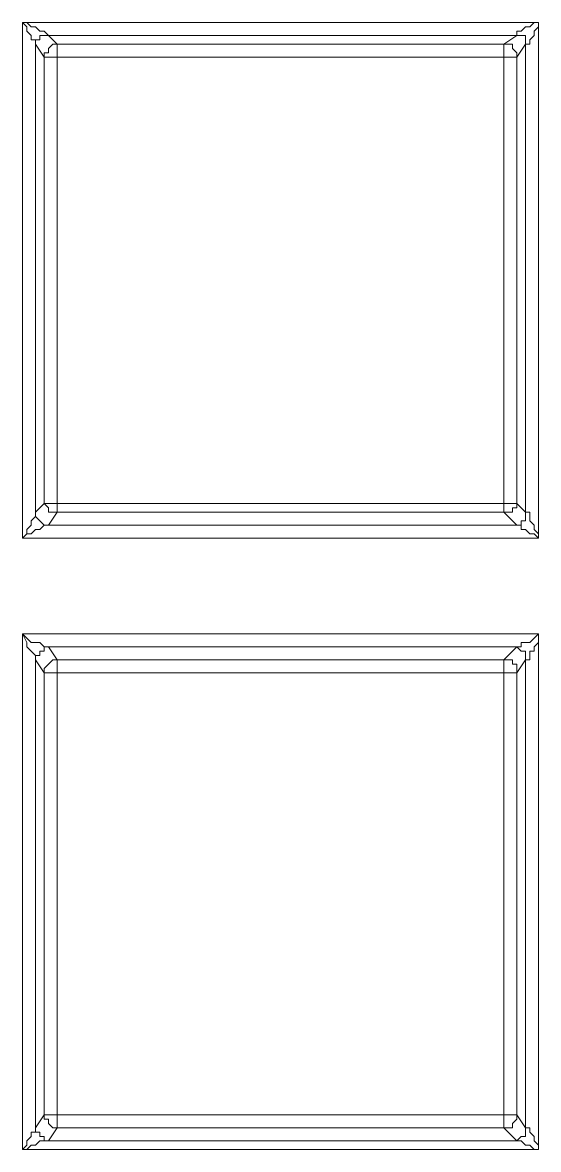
# Model space of a CAD drawing. Header units: centimetres. Extents: x -12.2 to 12.2, y -6.1 to 6.1.
# Drawn here: x -4.971 to -4.551, y -2.718 to -1.801 of the extents above; entities that cross this region are included whole.
import ezdxf

# ---------------------------------------------------------------- set-up
doc = ezdxf.new("R2010")
doc.units = ezdxf.units.CM
doc.header["$MEASUREMENT"] = 0
doc.layers.add('Camada 1', color=7, linetype='Continuous')

msp = doc.modelspace()

# ---------------------------------------------------------------- linework, layer by layer
at = {"layer": 'Camada 1', "lineweight": 9}
for points in [[(-4.97129, -1.80101), (-4.97129, -1.80101), (-4.55148, -1.80101), (-4.55148, -1.80101)], [(-4.97129, -2.22081), (-4.97129, -2.22081), (-4.97129, -1.80101), (-4.97129, -1.80101)], [(-4.55148, -1.80101), (-4.55148, -1.80101), (-4.55148, -2.22081), (-4.55148, -2.22081)], [(-4.56912, -1.81159), (-4.56912, -1.81159), (-4.95012, -1.81159), (-4.95012, -1.81159)], [(-4.95012, -1.81159), (-4.95012, -1.81159), (-4.94306, -1.81864), (-4.94306, -1.81864)], [(-4.5797, -1.81864), (-4.5797, -1.81864), (-4.56912, -1.81159), (-4.56912, -1.81159)], [(-4.9607, -1.81864), (-4.9607, -1.81864), (-4.9607, -2.19965), (-4.9607, -2.19965)], [(-4.95365, -1.82923), (-4.95365, -1.82923), (-4.9607, -1.81864), (-4.9607, -1.81864)], [(-4.94306, -1.81864), (-4.94306, -1.81864), (-4.5797, -1.81864), (-4.5797, -1.81864)], [(-4.56206, -1.81864), (-4.56206, -1.81864), (-4.56912, -1.82923), (-4.56912, -1.82923)], [(-4.56206, -2.19965), (-4.56206, -2.19965), (-4.56206, -1.81864), (-4.56206, -1.81864)], [(-4.95365, -2.19259), (-4.95365, -2.19259), (-4.95365, -1.82923), (-4.95365, -1.82923)], [(-4.5797, -1.82923), (-4.5797, -1.82923), (-4.94306, -1.82923), (-4.94306, -1.82923)], [(-4.94306, -1.82923), (-4.94306, -1.82923), (-4.94306, -2.19259), (-4.94306, -2.19259)], [(-4.5797, -2.19259), (-4.5797, -2.19259), (-4.5797, -1.82923), (-4.5797, -1.82923)], [(-4.56912, -1.82923), (-4.56912, -1.82923), (-4.56912, -2.19259), (-4.56912, -2.19259)], [(-4.9607, -2.19965), (-4.9607, -2.19965), (-4.95365, -2.19259), (-4.95365, -2.19259)], [(-4.94306, -2.19965), (-4.94306, -2.19965), (-4.95012, -2.21023), (-4.95012, -2.21023)], [(-4.94306, -2.19259), (-4.94306, -2.19259), (-4.5797, -2.19259), (-4.5797, -2.19259)], [(-4.5797, -2.19965), (-4.5797, -2.19965), (-4.94306, -2.19965), (-4.94306, -2.19965)], [(-4.56912, -2.21023), (-4.56912, -2.21023), (-4.5797, -2.19965), (-4.5797, -2.19965)], [(-4.56912, -2.19259), (-4.56912, -2.19259), (-4.56206, -2.19965), (-4.56206, -2.19965)], [(-4.95012, -2.21023), (-4.95012, -2.21023), (-4.56912, -2.21023), (-4.56912, -2.21023)], [(-4.55148, -2.22081), (-4.55148, -2.22081), (-4.97129, -2.22081), (-4.97129, -2.22081)], [(-4.97129, -2.29842), (-4.97129, -2.29842), (-4.55148, -2.29842), (-4.55148, -2.29842)], [(-4.97129, -2.71823), (-4.97129, -2.71823), (-4.97129, -2.29842), (-4.97129, -2.29842)], [(-4.55148, -2.29842), (-4.55148, -2.29842), (-4.55148, -2.71823), (-4.55148, -2.71823)], [(-4.56912, -2.30901), (-4.56912, -2.30901), (-4.95012, -2.30901), (-4.95012, -2.30901)], [(-4.95012, -2.30901), (-4.95012, -2.30901), (-4.94306, -2.31959), (-4.94306, -2.31959)], [(-4.5797, -2.31959), (-4.5797, -2.31959), (-4.56912, -2.30901), (-4.56912, -2.30901)], [(-4.9607, -2.31959), (-4.9607, -2.31959), (-4.9607, -2.70059), (-4.9607, -2.70059)], [(-4.95365, -2.33017), (-4.95365, -2.33017), (-4.9607, -2.31959), (-4.9607, -2.31959)], [(-4.94306, -2.31959), (-4.94306, -2.31959), (-4.5797, -2.31959), (-4.5797, -2.31959)], [(-4.56206, -2.31959), (-4.56206, -2.31959), (-4.56912, -2.33017), (-4.56912, -2.33017)], [(-4.56206, -2.70059), (-4.56206, -2.70059), (-4.56206, -2.31959), (-4.56206, -2.31959)], [(-4.95365, -2.69001), (-4.95365, -2.69001), (-4.95365, -2.33017), (-4.95365, -2.33017)], [(-4.94306, -2.33017), (-4.94306, -2.33017), (-4.94306, -2.69001), (-4.94306, -2.69001)], [(-4.5797, -2.33017), (-4.5797, -2.33017), (-4.94306, -2.33017), (-4.94306, -2.33017)], [(-4.5797, -2.69001), (-4.5797, -2.69001), (-4.5797, -2.33017), (-4.5797, -2.33017)], [(-4.56912, -2.33017), (-4.56912, -2.33017), (-4.56912, -2.69001), (-4.56912, -2.69001)], [(-4.9607, -2.70059), (-4.9607, -2.70059), (-4.95365, -2.69001), (-4.95365, -2.69001)], [(-4.94306, -2.69001), (-4.94306, -2.69001), (-4.5797, -2.69001), (-4.5797, -2.69001)], [(-4.56912, -2.69001), (-4.56912, -2.69001), (-4.56206, -2.70059), (-4.56206, -2.70059)], [(-4.94306, -2.70059), (-4.94306, -2.70059), (-4.95012, -2.71117), (-4.95012, -2.71117)], [(-4.5797, -2.70059), (-4.5797, -2.70059), (-4.94306, -2.70059), (-4.94306, -2.70059)], [(-4.56912, -2.71117), (-4.56912, -2.71117), (-4.5797, -2.70059), (-4.5797, -2.70059)], [(-4.95012, -2.71117), (-4.95012, -2.71117), (-4.56912, -2.71117), (-4.56912, -2.71117)], [(-4.55148, -2.71823), (-4.55148, -2.71823), (-4.97129, -2.71823), (-4.97129, -2.71823)]]:
    msp.add_open_spline(points, degree=3, dxfattribs=at)
for points, knots in [([(-4.9607, -1.81864), (-4.9607, -1.81864), (-4.9607, -1.81864), (-4.9607, -1.81864), (-4.9607, -1.81864), (-4.9607, -1.81512), (-4.9607, -1.81512), (-4.9607, -1.81512), (-4.96423, -1.81512), (-4.96423, -1.81512), (-4.96423, -1.81512), (-4.96423, -1.81159), (-4.96423, -1.81159), (-4.96423, -1.81159), (-4.96776, -1.80806), (-4.96776, -1.80806), (-4.96776, -1.80806), (-4.96776, -1.80453), (-4.96776, -1.80453), (-4.96776, -1.80453), (-4.97129, -1.80101), (-4.97129, -1.80101)], [0, 0, 0, 0, 0.142857, 0.142857, 0.142857, 0.285714, 0.285714, 0.285714, 0.428571, 0.428571, 0.428571, 0.571429, 0.571429, 0.571429, 0.714286, 0.714286, 0.714286, 0.857143, 0.857143, 0.857143, 1, 1, 1, 1]), ([(-4.97129, -1.80101), (-4.97129, -1.80101), (-4.96776, -1.80101), (-4.96776, -1.80101), (-4.96776, -1.80101), (-4.96423, -1.80453), (-4.96423, -1.80453), (-4.96423, -1.80453), (-4.9607, -1.80453), (-4.9607, -1.80453), (-4.9607, -1.80453), (-4.95717, -1.80806), (-4.95717, -1.80806), (-4.95717, -1.80806), (-4.95365, -1.80806), (-4.95365, -1.80806), (-4.95365, -1.80806), (-4.95012, -1.81159), (-4.95012, -1.81159)], [0, 0, 0, 0, 0.166667, 0.166667, 0.166667, 0.333333, 0.333333, 0.333333, 0.5, 0.5, 0.5, 0.666667, 0.666667, 0.666667, 0.833333, 0.833333, 0.833333, 1, 1, 1, 1]), ([(-4.56912, -1.81159), (-4.56912, -1.81159), (-4.56912, -1.81159), (-4.56912, -1.81159), (-4.56912, -1.81159), (-4.56912, -1.80806), (-4.56912, -1.80806), (-4.56912, -1.80806), (-4.56559, -1.80806), (-4.56559, -1.80806), (-4.56559, -1.80806), (-4.56206, -1.80453), (-4.56206, -1.80453), (-4.56206, -1.80453), (-4.55854, -1.80453), (-4.55854, -1.80453), (-4.55854, -1.80453), (-4.55501, -1.80101), (-4.55501, -1.80101), (-4.55501, -1.80101), (-4.55148, -1.80101), (-4.55148, -1.80101)], [0, 0, 0, 0, 0.142857, 0.142857, 0.142857, 0.285714, 0.285714, 0.285714, 0.428571, 0.428571, 0.428571, 0.571429, 0.571429, 0.571429, 0.714286, 0.714286, 0.714286, 0.857143, 0.857143, 0.857143, 1, 1, 1, 1]), ([(-4.55148, -1.80101), (-4.55148, -1.80101), (-4.55148, -1.80453), (-4.55148, -1.80453), (-4.55148, -1.80453), (-4.55501, -1.80806), (-4.55501, -1.80806), (-4.55501, -1.80806), (-4.55501, -1.81159), (-4.55501, -1.81159), (-4.55501, -1.81159), (-4.55854, -1.81512), (-4.55854, -1.81512), (-4.55854, -1.81512), (-4.55854, -1.81864), (-4.55854, -1.81864), (-4.55854, -1.81864), (-4.56206, -1.81864), (-4.56206, -1.81864)], [0, 0, 0, 0, 0.166667, 0.166667, 0.166667, 0.333333, 0.333333, 0.333333, 0.5, 0.5, 0.5, 0.666667, 0.666667, 0.666667, 0.833333, 0.833333, 0.833333, 1, 1, 1, 1]), ([(-4.95012, -1.81159), (-4.95012, -1.81159), (-4.95365, -1.81159), (-4.95365, -1.81159), (-4.95365, -1.81159), (-4.95717, -1.81159), (-4.95717, -1.81159), (-4.95717, -1.81159), (-4.95717, -1.81512), (-4.95717, -1.81512), (-4.95717, -1.81512), (-4.9607, -1.81512), (-4.9607, -1.81512), (-4.9607, -1.81512), (-4.9607, -1.81864), (-4.9607, -1.81864)], [0, 0, 0, 0, 0.2, 0.2, 0.2, 0.4, 0.4, 0.4, 0.6, 0.6, 0.6, 0.8, 0.8, 0.8, 1, 1, 1, 1]), ([(-4.56206, -1.81864), (-4.56206, -1.81864), (-4.56206, -1.81864), (-4.56206, -1.81864), (-4.56206, -1.81864), (-4.56206, -1.81512), (-4.56206, -1.81512), (-4.56206, -1.81512), (-4.56206, -1.81159), (-4.56206, -1.81159), (-4.56206, -1.81159), (-4.56559, -1.81159), (-4.56559, -1.81159), (-4.56559, -1.81159), (-4.56912, -1.81159), (-4.56912, -1.81159)], [0, 0, 0, 0, 0.2, 0.2, 0.2, 0.4, 0.4, 0.4, 0.6, 0.6, 0.6, 0.8, 0.8, 0.8, 1, 1, 1, 1]), ([(-4.94306, -1.81864), (-4.94306, -1.81864), (-4.94306, -1.81864), (-4.94306, -1.81864), (-4.94306, -1.81864), (-4.94659, -1.81864), (-4.94659, -1.81864), (-4.94659, -1.81864), (-4.95012, -1.82217), (-4.95012, -1.82217), (-4.95012, -1.82217), (-4.95012, -1.8257), (-4.95012, -1.8257), (-4.95012, -1.8257), (-4.95365, -1.8257), (-4.95365, -1.8257), (-4.95365, -1.8257), (-4.95365, -1.82923), (-4.95365, -1.82923)], [0, 0, 0, 0, 0.166667, 0.166667, 0.166667, 0.333333, 0.333333, 0.333333, 0.5, 0.5, 0.5, 0.666667, 0.666667, 0.666667, 0.833333, 0.833333, 0.833333, 1, 1, 1, 1]), ([(-4.94306, -1.81864), (-4.94306, -1.81864), (-4.94306, -1.81864), (-4.94306, -1.81864), (-4.94306, -1.81864), (-4.94306, -1.82217), (-4.94306, -1.82217), (-4.94306, -1.82217), (-4.94306, -1.8257), (-4.94306, -1.8257), (-4.94306, -1.8257), (-4.94306, -1.82923), (-4.94306, -1.82923)], [0, 0, 0, 0, 0.25, 0.25, 0.25, 0.5, 0.5, 0.5, 0.75, 0.75, 0.75, 1, 1, 1, 1]), ([(-4.56912, -1.82923), (-4.56912, -1.82923), (-4.56912, -1.8257), (-4.56912, -1.8257), (-4.56912, -1.8257), (-4.57265, -1.82217), (-4.57265, -1.82217), (-4.57265, -1.82217), (-4.57265, -1.81864), (-4.57265, -1.81864), (-4.57265, -1.81864), (-4.57617, -1.81864), (-4.57617, -1.81864), (-4.57617, -1.81864), (-4.5797, -1.81864), (-4.5797, -1.81864)], [0, 0, 0, 0, 0.2, 0.2, 0.2, 0.4, 0.4, 0.4, 0.6, 0.6, 0.6, 0.8, 0.8, 0.8, 1, 1, 1, 1]), ([(-4.5797, -1.81864), (-4.5797, -1.81864), (-4.5797, -1.81864), (-4.5797, -1.81864), (-4.5797, -1.81864), (-4.5797, -1.82217), (-4.5797, -1.82217), (-4.5797, -1.82217), (-4.5797, -1.8257), (-4.5797, -1.8257), (-4.5797, -1.8257), (-4.5797, -1.82923), (-4.5797, -1.82923)], [0, 0, 0, 0, 0.25, 0.25, 0.25, 0.5, 0.5, 0.5, 0.75, 0.75, 0.75, 1, 1, 1, 1]), ([(-4.94306, -1.82923), (-4.94306, -1.82923), (-4.94306, -1.82923), (-4.94306, -1.82923), (-4.94306, -1.82923), (-4.94659, -1.82923), (-4.94659, -1.82923), (-4.94659, -1.82923), (-4.95012, -1.82923), (-4.95012, -1.82923), (-4.95012, -1.82923), (-4.95365, -1.82923), (-4.95365, -1.82923)], [0, 0, 0, 0, 0.25, 0.25, 0.25, 0.5, 0.5, 0.5, 0.75, 0.75, 0.75, 1, 1, 1, 1]), ([(-4.56912, -1.82923), (-4.56912, -1.82923), (-4.56912, -1.82923), (-4.56912, -1.82923), (-4.56912, -1.82923), (-4.57265, -1.82923), (-4.57265, -1.82923), (-4.57265, -1.82923), (-4.57617, -1.82923), (-4.57617, -1.82923), (-4.57617, -1.82923), (-4.5797, -1.82923), (-4.5797, -1.82923)], [0, 0, 0, 0, 0.25, 0.25, 0.25, 0.5, 0.5, 0.5, 0.75, 0.75, 0.75, 1, 1, 1, 1]), ([(-4.97129, -2.22081), (-4.97129, -2.22081), (-4.96776, -2.21728), (-4.96776, -2.21728), (-4.96776, -2.21728), (-4.96776, -2.21376), (-4.96776, -2.21376), (-4.96776, -2.21376), (-4.96423, -2.21023), (-4.96423, -2.21023), (-4.96423, -2.21023), (-4.96423, -2.2067), (-4.96423, -2.2067), (-4.96423, -2.2067), (-4.9607, -2.20317), (-4.9607, -2.20317), (-4.9607, -2.20317), (-4.9607, -2.19965), (-4.9607, -2.19965)], [0, 0, 0, 0, 0.166667, 0.166667, 0.166667, 0.333333, 0.333333, 0.333333, 0.5, 0.5, 0.5, 0.666667, 0.666667, 0.666667, 0.833333, 0.833333, 0.833333, 1, 1, 1, 1]), ([(-4.9607, -2.19965), (-4.9607, -2.19965), (-4.9607, -2.20317), (-4.9607, -2.20317), (-4.9607, -2.20317), (-4.95717, -2.2067), (-4.95717, -2.2067), (-4.95717, -2.2067), (-4.95365, -2.21023), (-4.95365, -2.21023), (-4.95365, -2.21023), (-4.95012, -2.21023), (-4.95012, -2.21023)], [0, 0, 0, 0, 0.25, 0.25, 0.25, 0.5, 0.5, 0.5, 0.75, 0.75, 0.75, 1, 1, 1, 1]), ([(-4.95365, -2.19259), (-4.95365, -2.19259), (-4.95365, -2.19259), (-4.95365, -2.19259), (-4.95365, -2.19259), (-4.95012, -2.19612), (-4.95012, -2.19612), (-4.95012, -2.19612), (-4.95012, -2.19965), (-4.95012, -2.19965), (-4.95012, -2.19965), (-4.94659, -2.19965), (-4.94659, -2.19965), (-4.94659, -2.19965), (-4.94306, -2.19965), (-4.94306, -2.19965)], [0, 0, 0, 0, 0.2, 0.2, 0.2, 0.4, 0.4, 0.4, 0.6, 0.6, 0.6, 0.8, 0.8, 0.8, 1, 1, 1, 1]), ([(-4.94306, -2.19259), (-4.94306, -2.19259), (-4.94306, -2.19259), (-4.94306, -2.19259), (-4.94306, -2.19259), (-4.94659, -2.19259), (-4.94659, -2.19259), (-4.94659, -2.19259), (-4.95012, -2.19259), (-4.95012, -2.19259), (-4.95012, -2.19259), (-4.95365, -2.19259), (-4.95365, -2.19259)], [0, 0, 0, 0, 0.25, 0.25, 0.25, 0.5, 0.5, 0.5, 0.75, 0.75, 0.75, 1, 1, 1, 1]), ([(-4.94306, -2.19259), (-4.94306, -2.19259), (-4.94306, -2.19259), (-4.94306, -2.19259), (-4.94306, -2.19259), (-4.94306, -2.19612), (-4.94306, -2.19612), (-4.94306, -2.19612), (-4.94306, -2.19965), (-4.94306, -2.19965)], [0, 0, 0, 0, 0.333333, 0.333333, 0.333333, 0.666667, 0.666667, 0.666667, 1, 1, 1, 1]), ([(-4.56912, -2.19259), (-4.56912, -2.19259), (-4.56912, -2.19259), (-4.56912, -2.19259), (-4.56912, -2.19259), (-4.56912, -2.19612), (-4.56912, -2.19612), (-4.56912, -2.19612), (-4.57265, -2.19612), (-4.57265, -2.19612), (-4.57265, -2.19612), (-4.57265, -2.19965), (-4.57265, -2.19965), (-4.57265, -2.19965), (-4.57617, -2.19965), (-4.57617, -2.19965), (-4.57617, -2.19965), (-4.5797, -2.19965), (-4.5797, -2.19965)], [0, 0, 0, 0, 0.166667, 0.166667, 0.166667, 0.333333, 0.333333, 0.333333, 0.5, 0.5, 0.5, 0.666667, 0.666667, 0.666667, 0.833333, 0.833333, 0.833333, 1, 1, 1, 1]), ([(-4.5797, -2.19259), (-4.5797, -2.19259), (-4.5797, -2.19259), (-4.5797, -2.19259), (-4.5797, -2.19259), (-4.5797, -2.19612), (-4.5797, -2.19612), (-4.5797, -2.19612), (-4.5797, -2.19965), (-4.5797, -2.19965)], [0, 0, 0, 0, 0.333333, 0.333333, 0.333333, 0.666667, 0.666667, 0.666667, 1, 1, 1, 1]), ([(-4.56912, -2.19259), (-4.56912, -2.19259), (-4.56912, -2.19259), (-4.56912, -2.19259), (-4.56912, -2.19259), (-4.57265, -2.19259), (-4.57265, -2.19259), (-4.57265, -2.19259), (-4.57617, -2.19259), (-4.57617, -2.19259), (-4.57617, -2.19259), (-4.5797, -2.19259), (-4.5797, -2.19259)], [0, 0, 0, 0, 0.25, 0.25, 0.25, 0.5, 0.5, 0.5, 0.75, 0.75, 0.75, 1, 1, 1, 1]), ([(-4.56206, -2.19965), (-4.56206, -2.19965), (-4.56206, -2.20317), (-4.56206, -2.20317), (-4.56206, -2.20317), (-4.56206, -2.2067), (-4.56206, -2.2067), (-4.56206, -2.2067), (-4.56559, -2.2067), (-4.56559, -2.2067), (-4.56559, -2.2067), (-4.56559, -2.21023), (-4.56559, -2.21023), (-4.56559, -2.21023), (-4.56912, -2.21023), (-4.56912, -2.21023)], [0, 0, 0, 0, 0.2, 0.2, 0.2, 0.4, 0.4, 0.4, 0.6, 0.6, 0.6, 0.8, 0.8, 0.8, 1, 1, 1, 1]), ([(-4.56206, -2.19965), (-4.56206, -2.19965), (-4.56206, -2.19965), (-4.56206, -2.19965), (-4.56206, -2.19965), (-4.55854, -2.19965), (-4.55854, -2.19965), (-4.55854, -2.19965), (-4.55854, -2.20317), (-4.55854, -2.20317), (-4.55854, -2.20317), (-4.55854, -2.2067), (-4.55854, -2.2067), (-4.55854, -2.2067), (-4.55501, -2.21023), (-4.55501, -2.21023), (-4.55501, -2.21023), (-4.55501, -2.21376), (-4.55501, -2.21376), (-4.55501, -2.21376), (-4.55148, -2.21728), (-4.55148, -2.21728), (-4.55148, -2.21728), (-4.55148, -2.22081), (-4.55148, -2.22081)], [0, 0, 0, 0, 0.125, 0.125, 0.125, 0.25, 0.25, 0.25, 0.375, 0.375, 0.375, 0.5, 0.5, 0.5, 0.625, 0.625, 0.625, 0.75, 0.75, 0.75, 0.875, 0.875, 0.875, 1, 1, 1, 1]), ([(-4.95012, -2.21023), (-4.95012, -2.21023), (-4.95012, -2.21023), (-4.95012, -2.21023), (-4.95012, -2.21023), (-4.95365, -2.21023), (-4.95365, -2.21023), (-4.95365, -2.21023), (-4.95717, -2.21376), (-4.95717, -2.21376), (-4.95717, -2.21376), (-4.9607, -2.21376), (-4.9607, -2.21376), (-4.9607, -2.21376), (-4.96423, -2.21728), (-4.96423, -2.21728), (-4.96423, -2.21728), (-4.96776, -2.21728), (-4.96776, -2.21728), (-4.96776, -2.21728), (-4.97129, -2.22081), (-4.97129, -2.22081)], [0, 0, 0, 0, 0.142857, 0.142857, 0.142857, 0.285714, 0.285714, 0.285714, 0.428571, 0.428571, 0.428571, 0.571429, 0.571429, 0.571429, 0.714286, 0.714286, 0.714286, 0.857143, 0.857143, 0.857143, 1, 1, 1, 1]), ([(-4.55148, -2.22081), (-4.55148, -2.22081), (-4.55501, -2.21728), (-4.55501, -2.21728), (-4.55501, -2.21728), (-4.55854, -2.21728), (-4.55854, -2.21728), (-4.55854, -2.21728), (-4.56206, -2.21376), (-4.56206, -2.21376), (-4.56206, -2.21376), (-4.56559, -2.21376), (-4.56559, -2.21376), (-4.56559, -2.21376), (-4.56559, -2.21023), (-4.56559, -2.21023), (-4.56559, -2.21023), (-4.56912, -2.21023), (-4.56912, -2.21023)], [0, 0, 0, 0, 0.166667, 0.166667, 0.166667, 0.333333, 0.333333, 0.333333, 0.5, 0.5, 0.5, 0.666667, 0.666667, 0.666667, 0.833333, 0.833333, 0.833333, 1, 1, 1, 1]), ([(-4.97129, -2.29842), (-4.97129, -2.29842), (-4.96776, -2.30195), (-4.96776, -2.30195), (-4.96776, -2.30195), (-4.96423, -2.30548), (-4.96423, -2.30548), (-4.96423, -2.30548), (-4.9607, -2.30548), (-4.9607, -2.30548), (-4.9607, -2.30548), (-4.95717, -2.30548), (-4.95717, -2.30548), (-4.95717, -2.30548), (-4.95365, -2.30901), (-4.95365, -2.30901), (-4.95365, -2.30901), (-4.95012, -2.30901), (-4.95012, -2.30901)], [0, 0, 0, 0, 0.166667, 0.166667, 0.166667, 0.333333, 0.333333, 0.333333, 0.5, 0.5, 0.5, 0.666667, 0.666667, 0.666667, 0.833333, 0.833333, 0.833333, 1, 1, 1, 1]), ([(-4.9607, -2.31959), (-4.9607, -2.31959), (-4.9607, -2.31959), (-4.9607, -2.31959), (-4.9607, -2.31959), (-4.9607, -2.31606), (-4.9607, -2.31606), (-4.9607, -2.31606), (-4.96423, -2.31253), (-4.96423, -2.31253), (-4.96423, -2.31253), (-4.96776, -2.30901), (-4.96776, -2.30901), (-4.96776, -2.30901), (-4.96776, -2.30548), (-4.96776, -2.30548), (-4.96776, -2.30548), (-4.97129, -2.29842), (-4.97129, -2.29842)], [0, 0, 0, 0, 0.166667, 0.166667, 0.166667, 0.333333, 0.333333, 0.333333, 0.5, 0.5, 0.5, 0.666667, 0.666667, 0.666667, 0.833333, 0.833333, 0.833333, 1, 1, 1, 1]), ([(-4.56912, -2.30901), (-4.56912, -2.30901), (-4.56912, -2.30901), (-4.56912, -2.30901), (-4.56912, -2.30901), (-4.56559, -2.30901), (-4.56559, -2.30901), (-4.56559, -2.30901), (-4.56559, -2.30548), (-4.56559, -2.30548), (-4.56559, -2.30548), (-4.56206, -2.30548), (-4.56206, -2.30548), (-4.56206, -2.30548), (-4.55854, -2.30548), (-4.55854, -2.30548), (-4.55854, -2.30548), (-4.55501, -2.30195), (-4.55501, -2.30195), (-4.55501, -2.30195), (-4.55148, -2.29842), (-4.55148, -2.29842)], [0, 0, 0, 0, 0.142857, 0.142857, 0.142857, 0.285714, 0.285714, 0.285714, 0.428571, 0.428571, 0.428571, 0.571429, 0.571429, 0.571429, 0.714286, 0.714286, 0.714286, 0.857143, 0.857143, 0.857143, 1, 1, 1, 1]), ([(-4.55148, -2.29842), (-4.55148, -2.29842), (-4.55148, -2.30548), (-4.55148, -2.30548), (-4.55148, -2.30548), (-4.55501, -2.30901), (-4.55501, -2.30901), (-4.55501, -2.30901), (-4.55501, -2.31253), (-4.55501, -2.31253), (-4.55501, -2.31253), (-4.55854, -2.31253), (-4.55854, -2.31253), (-4.55854, -2.31253), (-4.55854, -2.31606), (-4.55854, -2.31606), (-4.55854, -2.31606), (-4.55854, -2.31959), (-4.55854, -2.31959), (-4.55854, -2.31959), (-4.56206, -2.31959), (-4.56206, -2.31959)], [0, 0, 0, 0, 0.142857, 0.142857, 0.142857, 0.285714, 0.285714, 0.285714, 0.428571, 0.428571, 0.428571, 0.571429, 0.571429, 0.571429, 0.714286, 0.714286, 0.714286, 0.857143, 0.857143, 0.857143, 1, 1, 1, 1]), ([(-4.95012, -2.30901), (-4.95012, -2.30901), (-4.95365, -2.30901), (-4.95365, -2.30901), (-4.95365, -2.30901), (-4.95365, -2.31253), (-4.95365, -2.31253), (-4.95365, -2.31253), (-4.95717, -2.31253), (-4.95717, -2.31253), (-4.95717, -2.31253), (-4.95717, -2.31606), (-4.95717, -2.31606), (-4.95717, -2.31606), (-4.9607, -2.31606), (-4.9607, -2.31606), (-4.9607, -2.31606), (-4.9607, -2.31959), (-4.9607, -2.31959)], [0, 0, 0, 0, 0.166667, 0.166667, 0.166667, 0.333333, 0.333333, 0.333333, 0.5, 0.5, 0.5, 0.666667, 0.666667, 0.666667, 0.833333, 0.833333, 0.833333, 1, 1, 1, 1]), ([(-4.56206, -2.31959), (-4.56206, -2.31959), (-4.56206, -2.31959), (-4.56206, -2.31959), (-4.56206, -2.31959), (-4.56206, -2.31606), (-4.56206, -2.31606), (-4.56206, -2.31606), (-4.56206, -2.31253), (-4.56206, -2.31253), (-4.56206, -2.31253), (-4.56559, -2.31253), (-4.56559, -2.31253), (-4.56559, -2.31253), (-4.56912, -2.30901), (-4.56912, -2.30901)], [0, 0, 0, 0, 0.2, 0.2, 0.2, 0.4, 0.4, 0.4, 0.6, 0.6, 0.6, 0.8, 0.8, 0.8, 1, 1, 1, 1]), ([(-4.94306, -2.31959), (-4.94306, -2.31959), (-4.94306, -2.31959), (-4.94306, -2.31959), (-4.94306, -2.31959), (-4.94659, -2.31959), (-4.94659, -2.31959), (-4.94659, -2.31959), (-4.95012, -2.32312), (-4.95012, -2.32312), (-4.95012, -2.32312), (-4.95365, -2.32664), (-4.95365, -2.32664), (-4.95365, -2.32664), (-4.95365, -2.33017), (-4.95365, -2.33017)], [0, 0, 0, 0, 0.2, 0.2, 0.2, 0.4, 0.4, 0.4, 0.6, 0.6, 0.6, 0.8, 0.8, 0.8, 1, 1, 1, 1]), ([(-4.94306, -2.31959), (-4.94306, -2.31959), (-4.94306, -2.31959), (-4.94306, -2.31959), (-4.94306, -2.31959), (-4.94306, -2.32312), (-4.94306, -2.32312), (-4.94306, -2.32312), (-4.94306, -2.32664), (-4.94306, -2.32664), (-4.94306, -2.32664), (-4.94306, -2.33017), (-4.94306, -2.33017)], [0, 0, 0, 0, 0.25, 0.25, 0.25, 0.5, 0.5, 0.5, 0.75, 0.75, 0.75, 1, 1, 1, 1]), ([(-4.56912, -2.33017), (-4.56912, -2.33017), (-4.56912, -2.32664), (-4.56912, -2.32664), (-4.56912, -2.32664), (-4.56912, -2.32312), (-4.56912, -2.32312), (-4.56912, -2.32312), (-4.57265, -2.32312), (-4.57265, -2.32312), (-4.57265, -2.32312), (-4.57265, -2.31959), (-4.57265, -2.31959), (-4.57265, -2.31959), (-4.57617, -2.31959), (-4.57617, -2.31959), (-4.57617, -2.31959), (-4.5797, -2.31959), (-4.5797, -2.31959)], [0, 0, 0, 0, 0.166667, 0.166667, 0.166667, 0.333333, 0.333333, 0.333333, 0.5, 0.5, 0.5, 0.666667, 0.666667, 0.666667, 0.833333, 0.833333, 0.833333, 1, 1, 1, 1]), ([(-4.5797, -2.31959), (-4.5797, -2.31959), (-4.5797, -2.31959), (-4.5797, -2.31959), (-4.5797, -2.31959), (-4.5797, -2.32312), (-4.5797, -2.32312), (-4.5797, -2.32312), (-4.5797, -2.32664), (-4.5797, -2.32664), (-4.5797, -2.32664), (-4.5797, -2.33017), (-4.5797, -2.33017)], [0, 0, 0, 0, 0.25, 0.25, 0.25, 0.5, 0.5, 0.5, 0.75, 0.75, 0.75, 1, 1, 1, 1]), ([(-4.94306, -2.33017), (-4.94306, -2.33017), (-4.94306, -2.33017), (-4.94306, -2.33017), (-4.94306, -2.33017), (-4.94659, -2.33017), (-4.94659, -2.33017), (-4.94659, -2.33017), (-4.95012, -2.33017), (-4.95012, -2.33017), (-4.95012, -2.33017), (-4.95365, -2.33017), (-4.95365, -2.33017)], [0, 0, 0, 0, 0.25, 0.25, 0.25, 0.5, 0.5, 0.5, 0.75, 0.75, 0.75, 1, 1, 1, 1]), ([(-4.56912, -2.33017), (-4.56912, -2.33017), (-4.56912, -2.33017), (-4.56912, -2.33017), (-4.56912, -2.33017), (-4.57265, -2.33017), (-4.57265, -2.33017), (-4.57265, -2.33017), (-4.57617, -2.33017), (-4.57617, -2.33017), (-4.57617, -2.33017), (-4.5797, -2.33017), (-4.5797, -2.33017)], [0, 0, 0, 0, 0.25, 0.25, 0.25, 0.5, 0.5, 0.5, 0.75, 0.75, 0.75, 1, 1, 1, 1]), ([(-4.95365, -2.69001), (-4.95365, -2.69001), (-4.95365, -2.69353), (-4.95365, -2.69353), (-4.95365, -2.69353), (-4.95012, -2.69353), (-4.95012, -2.69353), (-4.95012, -2.69353), (-4.95012, -2.69706), (-4.95012, -2.69706), (-4.95012, -2.69706), (-4.94659, -2.70059), (-4.94659, -2.70059), (-4.94659, -2.70059), (-4.94306, -2.70059), (-4.94306, -2.70059)], [0, 0, 0, 0, 0.2, 0.2, 0.2, 0.4, 0.4, 0.4, 0.6, 0.6, 0.6, 0.8, 0.8, 0.8, 1, 1, 1, 1]), ([(-4.94306, -2.69001), (-4.94306, -2.69001), (-4.94306, -2.69001), (-4.94306, -2.69001), (-4.94306, -2.69001), (-4.94659, -2.69001), (-4.94659, -2.69001), (-4.94659, -2.69001), (-4.95012, -2.69001), (-4.95012, -2.69001), (-4.95012, -2.69001), (-4.95365, -2.69001), (-4.95365, -2.69001)], [0, 0, 0, 0, 0.25, 0.25, 0.25, 0.5, 0.5, 0.5, 0.75, 0.75, 0.75, 1, 1, 1, 1]), ([(-4.94306, -2.69001), (-4.94306, -2.69001), (-4.94306, -2.69353), (-4.94306, -2.69353), (-4.94306, -2.69353), (-4.94306, -2.69706), (-4.94306, -2.69706), (-4.94306, -2.69706), (-4.94306, -2.70059), (-4.94306, -2.70059)], [0, 0, 0, 0, 0.333333, 0.333333, 0.333333, 0.666667, 0.666667, 0.666667, 1, 1, 1, 1]), ([(-4.56912, -2.69001), (-4.56912, -2.69001), (-4.56912, -2.69353), (-4.56912, -2.69353), (-4.56912, -2.69353), (-4.57265, -2.69706), (-4.57265, -2.69706), (-4.57265, -2.69706), (-4.57265, -2.70059), (-4.57265, -2.70059), (-4.57265, -2.70059), (-4.57617, -2.70059), (-4.57617, -2.70059), (-4.57617, -2.70059), (-4.5797, -2.70059), (-4.5797, -2.70059)], [0, 0, 0, 0, 0.2, 0.2, 0.2, 0.4, 0.4, 0.4, 0.6, 0.6, 0.6, 0.8, 0.8, 0.8, 1, 1, 1, 1]), ([(-4.5797, -2.69001), (-4.5797, -2.69001), (-4.5797, -2.69353), (-4.5797, -2.69353), (-4.5797, -2.69353), (-4.5797, -2.69706), (-4.5797, -2.69706), (-4.5797, -2.69706), (-4.5797, -2.70059), (-4.5797, -2.70059)], [0, 0, 0, 0, 0.333333, 0.333333, 0.333333, 0.666667, 0.666667, 0.666667, 1, 1, 1, 1]), ([(-4.56912, -2.69001), (-4.56912, -2.69001), (-4.56912, -2.69001), (-4.56912, -2.69001), (-4.56912, -2.69001), (-4.57265, -2.69001), (-4.57265, -2.69001), (-4.57265, -2.69001), (-4.57617, -2.69001), (-4.57617, -2.69001), (-4.57617, -2.69001), (-4.5797, -2.69001), (-4.5797, -2.69001)], [0, 0, 0, 0, 0.25, 0.25, 0.25, 0.5, 0.5, 0.5, 0.75, 0.75, 0.75, 1, 1, 1, 1]), ([(-4.97129, -2.71823), (-4.97129, -2.71823), (-4.96776, -2.7147), (-4.96776, -2.7147), (-4.96776, -2.7147), (-4.96776, -2.71117), (-4.96776, -2.71117), (-4.96776, -2.71117), (-4.96423, -2.70765), (-4.96423, -2.70765), (-4.96423, -2.70765), (-4.96423, -2.70412), (-4.96423, -2.70412), (-4.96423, -2.70412), (-4.9607, -2.70412), (-4.9607, -2.70412), (-4.9607, -2.70412), (-4.9607, -2.70059), (-4.9607, -2.70059)], [0, 0, 0, 0, 0.166667, 0.166667, 0.166667, 0.333333, 0.333333, 0.333333, 0.5, 0.5, 0.5, 0.666667, 0.666667, 0.666667, 0.833333, 0.833333, 0.833333, 1, 1, 1, 1]), ([(-4.9607, -2.70059), (-4.9607, -2.70059), (-4.9607, -2.70059), (-4.9607, -2.70059), (-4.9607, -2.70059), (-4.9607, -2.70412), (-4.9607, -2.70412), (-4.9607, -2.70412), (-4.95717, -2.70412), (-4.95717, -2.70412), (-4.95717, -2.70412), (-4.95717, -2.70765), (-4.95717, -2.70765), (-4.95717, -2.70765), (-4.95365, -2.70765), (-4.95365, -2.70765), (-4.95365, -2.70765), (-4.95365, -2.71117), (-4.95365, -2.71117), (-4.95365, -2.71117), (-4.95012, -2.71117), (-4.95012, -2.71117)], [0, 0, 0, 0, 0.142857, 0.142857, 0.142857, 0.285714, 0.285714, 0.285714, 0.428571, 0.428571, 0.428571, 0.571429, 0.571429, 0.571429, 0.714286, 0.714286, 0.714286, 0.857143, 0.857143, 0.857143, 1, 1, 1, 1]), ([(-4.56206, -2.70059), (-4.56206, -2.70059), (-4.56206, -2.70059), (-4.56206, -2.70059), (-4.56206, -2.70059), (-4.56206, -2.70412), (-4.56206, -2.70412), (-4.56206, -2.70412), (-4.56206, -2.70765), (-4.56206, -2.70765), (-4.56206, -2.70765), (-4.56559, -2.70765), (-4.56559, -2.70765), (-4.56559, -2.70765), (-4.56912, -2.71117), (-4.56912, -2.71117)], [0, 0, 0, 0, 0.2, 0.2, 0.2, 0.4, 0.4, 0.4, 0.6, 0.6, 0.6, 0.8, 0.8, 0.8, 1, 1, 1, 1]), ([(-4.56206, -2.70059), (-4.56206, -2.70059), (-4.56206, -2.70059), (-4.56206, -2.70059), (-4.56206, -2.70059), (-4.55854, -2.70059), (-4.55854, -2.70059), (-4.55854, -2.70059), (-4.55854, -2.70412), (-4.55854, -2.70412), (-4.55854, -2.70412), (-4.55501, -2.70765), (-4.55501, -2.70765), (-4.55501, -2.70765), (-4.55501, -2.71117), (-4.55501, -2.71117), (-4.55501, -2.71117), (-4.55148, -2.7147), (-4.55148, -2.7147), (-4.55148, -2.7147), (-4.55148, -2.71823), (-4.55148, -2.71823)], [0, 0, 0, 0, 0.142857, 0.142857, 0.142857, 0.285714, 0.285714, 0.285714, 0.428571, 0.428571, 0.428571, 0.571429, 0.571429, 0.571429, 0.714286, 0.714286, 0.714286, 0.857143, 0.857143, 0.857143, 1, 1, 1, 1]), ([(-4.95012, -2.71117), (-4.95012, -2.71117), (-4.95012, -2.71117), (-4.95012, -2.71117), (-4.95012, -2.71117), (-4.95365, -2.71117), (-4.95365, -2.71117), (-4.95365, -2.71117), (-4.95717, -2.71117), (-4.95717, -2.71117), (-4.95717, -2.71117), (-4.9607, -2.7147), (-4.9607, -2.7147), (-4.9607, -2.7147), (-4.96423, -2.7147), (-4.96423, -2.7147), (-4.96423, -2.7147), (-4.96776, -2.71823), (-4.96776, -2.71823), (-4.96776, -2.71823), (-4.97129, -2.71823), (-4.97129, -2.71823)], [0, 0, 0, 0, 0.142857, 0.142857, 0.142857, 0.285714, 0.285714, 0.285714, 0.428571, 0.428571, 0.428571, 0.571429, 0.571429, 0.571429, 0.714286, 0.714286, 0.714286, 0.857143, 0.857143, 0.857143, 1, 1, 1, 1]), ([(-4.55148, -2.71823), (-4.55148, -2.71823), (-4.55501, -2.71823), (-4.55501, -2.71823), (-4.55501, -2.71823), (-4.55854, -2.7147), (-4.55854, -2.7147), (-4.55854, -2.7147), (-4.56206, -2.7147), (-4.56206, -2.7147), (-4.56206, -2.7147), (-4.56559, -2.71117), (-4.56559, -2.71117), (-4.56559, -2.71117), (-4.56912, -2.71117), (-4.56912, -2.71117)], [0, 0, 0, 0, 0.2, 0.2, 0.2, 0.4, 0.4, 0.4, 0.6, 0.6, 0.6, 0.8, 0.8, 0.8, 1, 1, 1, 1])]:
    msp.add_open_spline(points, degree=3, knots=knots, dxfattribs=at)

doc.saveas('drawing.dxf')
